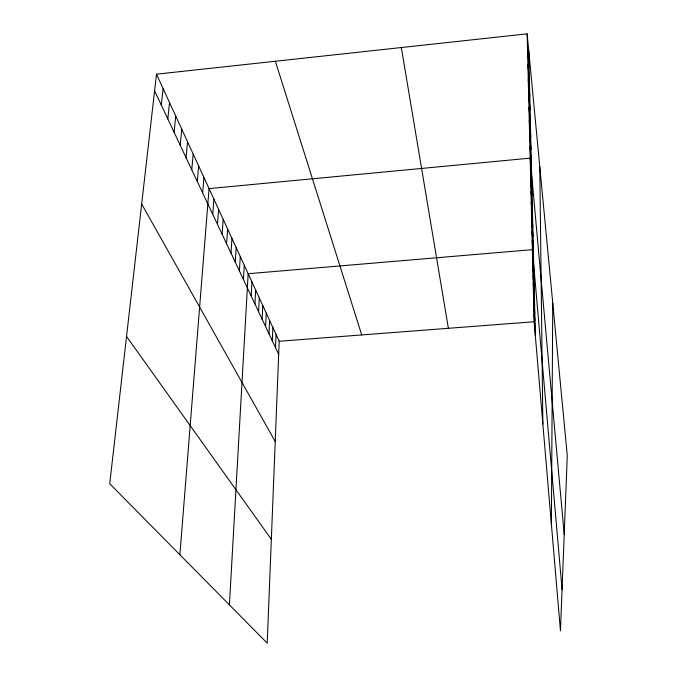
<?xml version="1.0" encoding="UTF-8"?>
<svg xmlns="http://www.w3.org/2000/svg" width="677" height="677" viewBox="0 0 677 677"><rect width="100%" height="100%" fill="white"/><g stroke="black" fill="none" stroke-linecap="round" stroke-linejoin="round"><path stroke-width="1.02" d="M551.383 524.269L552.754 302.991M156.497 74.182L279.195 341.259L267.22 643.15L109.725 483.733L156.497 74.182L527.146 33.85L567.275 455.663L560.463 630.871L534.145 321.736L527.146 33.85M275.522 347.673L276.072 334.446M272.298 340.81L272.865 327.482M268.989 333.795L269.59 320.348M265.604 326.602L266.23 313.036M262.134 319.231L262.794 305.555M258.58 311.682L259.274 297.888M254.933 303.939L255.661 290.035M251.201 296.01L251.962 281.979M229.41 604.883L248.163 273.711L532.393 249.661L562.071 589.422M243.432 279.516L244.27 265.232M239.396 270.935L240.276 256.532M235.249 262.134L236.171 247.604M230.992 253.088L231.957 238.431M226.617 243.796L227.633 229.012M222.115 234.25L223.182 219.331M217.495 224.425L218.603 209.379M212.739 214.321L213.907 199.14M179.879 554.742L209.066 188.604L530.167 158.139L564.212 534.534M202.643 192.894L203.929 177.425M197.286 181.521L198.64 165.907M191.769 169.783L193.182 154.026M186.065 157.673L187.546 141.772M180.175 145.174L181.741 129.129M174.099 132.26L175.732 116.063M167.811 118.915L169.538 102.566M161.321 105.113L163.123 88.619M279.195 341.259L534.145 321.736M126.548 336.444L271.333 539.332M141.671 203.997L275.217 441.522M154.593 90.836L278.679 354.367M275.361 61.252L361.713 334.937M401.334 47.542L448.377 328.303M527.527 49.607L529.118 66.439M527.899 64.814L529.465 81.502M528.255 79.505L529.803 96.041M528.602 93.705L530.125 110.089M528.94 107.44L530.438 123.671M529.262 120.734L530.734 136.813M529.575 133.597L531.03 149.532M529.871 146.063L531.31 161.845M530.446 169.504L531.843 185.007M530.717 180.547L532.088 195.915M530.971 191.269L532.334 206.502M531.225 201.687L532.571 216.784M531.47 211.816L532.799 226.778M531.716 221.667L533.019 236.501M531.944 231.255L533.239 245.954M532.173 240.58L533.451 255.153M532.604 258.504L533.857 272.823M532.816 267.119L534.051 281.319M533.019 275.514L534.238 289.587M533.222 283.705L534.424 297.66M533.417 291.685L534.602 305.522M533.603 299.479L534.779 313.197M533.789 307.079L534.957 320.678M533.967 314.5L535.118 327.981M528.762 50.834L535.287 335.115M539.781 166.635L542.861 424.107"/></g></svg>
